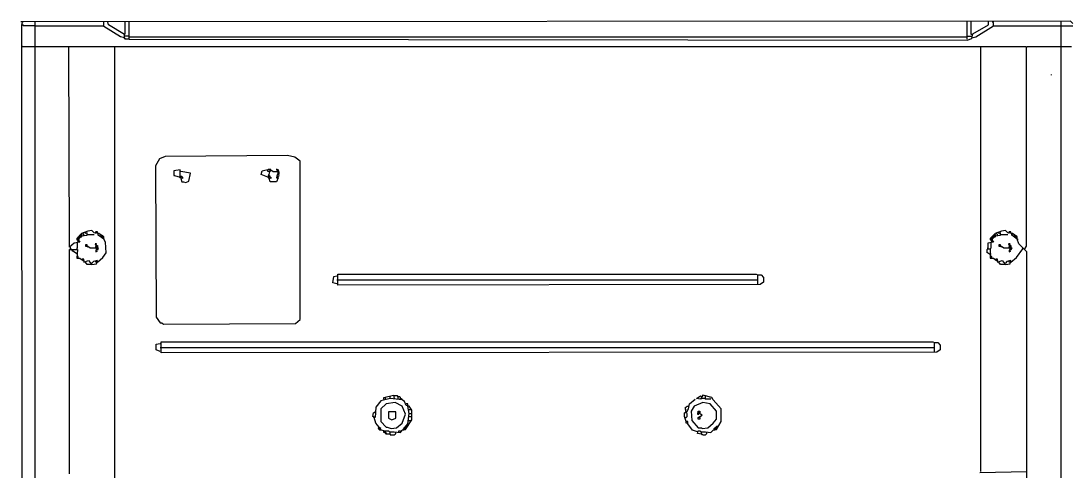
# Model space of a CAD drawing. Extents: x 3792242 to 5145247, y -1546315 to -1031918.
# Drawn here: x 3992519 to 3993451, y -1488191 to -1487791 of the extents above; entities that cross this region are included whole.
import ezdxf

# ---------------------------------------------------------------- set-up
doc = ezdxf.new("R2010")
doc.units = 0
doc.header["$MEASUREMENT"] = 0
doc.layers.add('ZZ-chladenie', color=133, linetype='CONTINUOUS')

msp = doc.modelspace()

# ---------------------------------------------------------------- linework, layer by layer
at = {"layer": 'ZZ-chladenie'}
for p, q in [((3992521.176, -1487791.311), (3992519.057, -1487791.311)), ((3992520.47, -1487792.017), (3992519.763, -1487791.311)), ((3992519.763, -1487794.137), (3992520.47, -1487792.017)), ((3993451.075, -1487790.604), (3992521.176, -1487791.311)), ((3992531.776, -1489480.108), (3992531.776, -1487790.604)), ((3992592.544, -1487791.311), (3992592.544, -1487790.604)), ((3992592.544, -1487795.551), (3992592.544, -1487791.311)), ((3992596.784, -1487794.137), (3992596.077, -1487791.311)), ((3992611.623, -1487801.91), (3992611.623, -1487790.604)), ((3992615.156, -1487806.856), (3992615.156, -1487790.604)), ((3993359.215, -1487806.856), (3993359.215, -1487790.604)), ((3993362.749, -1487802.617), (3993362.749, -1487790.604)), ((3993378.294, -1487791.311), (3993378.294, -1487790.604)), ((3993378.294, -1487794.137), (3993378.294, -1487791.311)), ((3993382.534, -1487792.017), (3993381.827, -1487791.311)), ((3993381.827, -1487791.311), (3993381.827, -1487792.017)), ((3993382.534, -1487794.844), (3993382.534, -1487792.017)), ((3993442.596, -1489480.108), (3993442.596, -1487790.604)), ((3993453.194, -1487792.724), (3993451.075, -1487790.604)), ((3992519.763, -1487811.803), (3992519.763, -1487794.137)), ((3992521.176, -1487794.844), (3992520.47, -1487794.137)), ((3992520.47, -1487794.137), (3992521.176, -1487794.137)), ((3992531.776, -1487794.844), (3992521.176, -1487794.844)), ((3992531.776, -1487794.844), (3992591.838, -1487794.844)), ((3992607.383, -1487804.737), (3992592.544, -1487795.551)), ((3992610.916, -1487802.617), (3992596.784, -1487794.137)), ((3992610.916, -1487802.617), (3992611.623, -1487801.91)), ((3992610.916, -1487806.15), (3992610.916, -1487802.617)), ((3993363.456, -1487802.617), (3993362.749, -1487802.617)), ((3993363.456, -1487806.15), (3993364.162, -1487801.91)), ((3993364.162, -1487801.91), (3993378.294, -1487794.137)), ((3993366.988, -1487804.737), (3993382.534, -1487794.844)), ((3993382.534, -1487794.844), (3993442.596, -1487794.844)), ((3993442.596, -1487794.844), (3993453.194, -1487794.844)), ((3992521.176, -1489479.401), (3992519.763, -1487811.803)), ((3992520.47, -1487813.216), (3992519.763, -1487812.509)), ((3992610.916, -1487805.443), (3992607.383, -1487804.737)), ((3992614.449, -1487804.03), (3992610.916, -1487804.03)), ((3992610.916, -1487805.443), (3992611.623, -1487806.15)), ((3992611.623, -1487806.856), (3992610.916, -1487806.15)), ((3992615.156, -1487806.856), (3992611.623, -1487806.856)), ((3992615.156, -1487804.737), (3992614.449, -1487804.03)), ((3992615.156, -1487804.737), (3993359.215, -1487804.737)), ((3992615.156, -1487806.856), (3993359.215, -1487807.563)), ((3993359.215, -1487804.737), (3993359.922, -1487804.03)), ((3993359.215, -1487807.563), (3993363.456, -1487806.15)), ((3993359.922, -1487804.03), (3993363.456, -1487804.03)), ((3993363.456, -1487805.443), (3993366.988, -1487804.737)), ((3992520.47, -1487813.216), (3992531.776, -1487813.216)), ((3992531.776, -1487813.216), (3992561.454, -1487813.216)), ((3992562.16, -1487991.282), (3992561.454, -1487813.216)), ((3992561.454, -1487813.216), (3992602.437, -1487813.216)), ((3992602.437, -1489380.476), (3992602.437, -1487813.216)), ((3992602.437, -1487813.216), (3993411.505, -1487813.216)), ((3993371.228, -1488190.545), (3993371.228, -1487813.216)), ((3993411.505, -1487813.216), (3993411.505, -1487990.575)), ((3993412.211, -1487813.922), (3993411.505, -1487813.922)), ((3993412.211, -1487813.922), (3993412.918, -1487813.216)), ((3993412.918, -1487813.216), (3993442.596, -1487813.216)), ((3993442.596, -1487813.216), (3993451.781, -1487813.216)), ((3993434.116, -1487838.654), (3993434.116, -1487837.947)), ((3992642.007, -1487912.848), (3992638.474, -1487919.208)), ((3992646.953, -1487910.728), (3992642.007, -1487912.848)), ((3992755.771, -1487910.021), (3992646.953, -1487910.728)), ((3992762.13, -1487911.435), (3992755.771, -1487910.021)), ((3992767.077, -1487914.968), (3992762.13, -1487911.435)), ((3992767.077, -1488055.583), (3992767.077, -1487914.968)), ((3992638.474, -1487919.208), (3992639.181, -1488053.463)), ((3992660.378, -1487922.74), (3992654.726, -1487923.447)), ((3992654.726, -1487923.447), (3992654.726, -1487927.687)), ((3992660.378, -1487929.806), (3992660.378, -1487922.74)), ((3992661.085, -1487924.153), (3992660.378, -1487923.447)), ((3992669.565, -1487925.567), (3992661.085, -1487924.153)), ((3992732.453, -1487926.98), (3992733.16, -1487923.447)), ((3992733.16, -1487923.447), (3992739.519, -1487922.034)), ((3992738.105, -1487922.74), (3992738.812, -1487922.034)), ((3992738.105, -1487924.153), (3992738.105, -1487922.74)), ((3992739.519, -1487924.153), (3992738.105, -1487924.153)), ((3992738.812, -1487922.034), (3992739.519, -1487922.034)), ((3992738.812, -1487929.806), (3992740.226, -1487922.74)), ((3992739.519, -1487922.034), (3992740.933, -1487922.034)), ((3992739.519, -1487924.153), (3992740.226, -1487923.447)), ((3992740.226, -1487922.74), (3992740.933, -1487922.74)), ((3992740.226, -1487923.447), (3992740.933, -1487923.447)), ((3992740.933, -1487922.74), (3992743.052, -1487924.153)), ((3992743.052, -1487924.153), (3992747.999, -1487924.153)), ((3992747.292, -1487922.74), (3992745.878, -1487922.034)), ((3992745.878, -1487922.034), (3992746.585, -1487923.447)), ((3992746.585, -1487923.447), (3992747.999, -1487923.447)), ((3992747.999, -1487923.447), (3992747.292, -1487922.74)), ((3992747.999, -1487924.153), (3992747.999, -1487926.98)), ((3992654.726, -1487927.687), (3992655.433, -1487927.687)), ((3992655.433, -1487927.687), (3992660.378, -1487929.1)), ((3992660.378, -1487929.1), (3992661.085, -1487928.393)), ((3992662.499, -1487930.513), (3992660.378, -1487929.806)), ((3992661.085, -1487928.393), (3992661.792, -1487928.393)), ((3992661.085, -1487930.513), (3992662.499, -1487929.1)), ((3992661.085, -1487930.513), (3992661.792, -1487933.339)), ((3992661.792, -1487928.393), (3992661.792, -1487929.1)), ((3992661.792, -1487933.339), (3992663.205, -1487933.339)), ((3992662.499, -1487929.1), (3992662.499, -1487930.513)), ((3992663.205, -1487933.339), (3992665.325, -1487934.046)), ((3992665.325, -1487934.046), (3992668.151, -1487932.633)), ((3992668.151, -1487932.633), (3992669.565, -1487925.567)), ((3992738.105, -1487929.1), (3992732.453, -1487926.98)), ((3992738.812, -1487926.98), (3992738.105, -1487929.1)), ((3992740.933, -1487930.513), (3992738.812, -1487929.806)), ((3992740.226, -1487928.393), (3992739.519, -1487928.393)), ((3992739.519, -1487928.393), (3992740.226, -1487929.1)), ((3992739.519, -1487930.513), (3992740.933, -1487929.1)), ((3992740.226, -1487933.339), (3992739.519, -1487930.513)), ((3992740.226, -1487929.1), (3992740.226, -1487928.393)), ((3992745.878, -1487933.339), (3992740.226, -1487933.339)), ((3992740.933, -1487929.1), (3992740.933, -1487930.513)), ((3992746.585, -1487926.98), (3992745.878, -1487929.806)), ((3992746.585, -1487928.393), (3992745.878, -1487928.393)), ((3992745.878, -1487929.806), (3992747.292, -1487929.806)), ((3992747.292, -1487929.806), (3992745.878, -1487933.339)), ((3992747.999, -1487926.98), (3992746.585, -1487926.98)), ((3992747.292, -1487926.273), (3992747.292, -1487924.86)), ((3992747.292, -1487924.86), (3992747.999, -1487924.86)), ((3992747.292, -1487926.273), (3992747.999, -1487926.273)), ((3992747.292, -1487928.393), (3992747.999, -1487927.687)), ((3992747.292, -1487929.806), (3992747.292, -1487928.393)), ((3992747.999, -1487928.393), (3992747.292, -1487928.393)), ((3992747.999, -1487927.687), (3992747.999, -1487928.393)), ((3992572.759, -1487979.269), (3992568.519, -1487983.509)), ((3992572.053, -1487980.682), (3992572.053, -1487979.976)), ((3992572.053, -1487979.976), (3992572.759, -1487979.976)), ((3992578.412, -1487977.149), (3992572.759, -1487979.269)), ((3992573.466, -1487980.682), (3992572.759, -1487979.976)), ((3992574.172, -1487979.269), (3992574.172, -1487978.562)), ((3992574.879, -1487979.976), (3992574.172, -1487979.269)), ((3992574.879, -1487981.389), (3992574.879, -1487979.976)), ((3992576.292, -1487979.269), (3992576.292, -1487977.856)), ((3992577.706, -1487978.562), (3992576.292, -1487979.269)), ((3992577.706, -1487980.682), (3992577.706, -1487978.562)), ((3992577.706, -1487979.976), (3992584.065, -1487979.976)), ((3992581.945, -1487976.443), (3992578.412, -1487977.149)), ((3992584.065, -1487978.562), (3992581.945, -1487976.443)), ((3992588.305, -1487979.269), (3992584.065, -1487978.562)), ((3992585.478, -1487977.856), (3992584.772, -1487978.562)), ((3992584.772, -1487978.562), (3992585.478, -1487978.562)), ((3992586.891, -1487977.856), (3992585.478, -1487977.856)), ((3992586.891, -1487979.269), (3992586.891, -1487977.856)), ((3992587.598, -1487980.682), (3992587.598, -1487979.269)), ((3992592.544, -1487982.096), (3992588.305, -1487979.269)), ((3992589.011, -1487979.976), (3992589.011, -1487979.269)), ((3993383.947, -1487979.269), (3993379.707, -1487983.509)), ((3993383.24, -1487980.682), (3993383.24, -1487979.976)), ((3993383.24, -1487979.976), (3993383.947, -1487979.976)), ((3993389.6, -1487977.149), (3993383.947, -1487979.269)), ((3993384.654, -1487980.682), (3993383.947, -1487979.976)), ((3993385.36, -1487979.269), (3993385.36, -1487978.562)), ((3993386.067, -1487979.976), (3993385.36, -1487979.269)), ((3993386.067, -1487981.389), (3993386.067, -1487979.976)), ((3993387.48, -1487979.269), (3993387.48, -1487977.856)), ((3993388.893, -1487978.562), (3993387.48, -1487979.269)), ((3993388.893, -1487980.682), (3993388.893, -1487978.562)), ((3993388.893, -1487979.976), (3993395.253, -1487979.976)), ((3993393.133, -1487976.443), (3993389.6, -1487977.149)), ((3993395.253, -1487978.562), (3993393.133, -1487976.443)), ((3993399.492, -1487979.269), (3993395.253, -1487978.562)), ((3993396.666, -1487977.856), (3993395.959, -1487978.562)), ((3993395.959, -1487978.562), (3993396.666, -1487978.562)), ((3993398.079, -1487977.856), (3993396.666, -1487977.856)), ((3993398.079, -1487979.269), (3993398.079, -1487977.856)), ((3993398.785, -1487980.682), (3993398.785, -1487979.269)), ((3993403.732, -1487982.096), (3993399.492, -1487979.269)), ((3993400.199, -1487979.976), (3993400.199, -1487979.269)), ((3992566.399, -1487987.748), (3992562.16, -1487991.282)), ((3992571.346, -1487987.042), (3992566.399, -1487987.748)), ((3992568.519, -1487983.509), (3992568.519, -1487984.922)), ((3992568.519, -1487984.922), (3992569.933, -1487984.922)), ((3992569.226, -1487983.509), (3992569.933, -1487982.802)), ((3992569.933, -1487984.215), (3992569.226, -1487983.509)), ((3992569.226, -1487987.042), (3992569.933, -1487986.335)), ((3992569.226, -1487991.988), (3992569.226, -1487987.042)), ((3992569.933, -1487984.922), (3992572.759, -1487981.389)), ((3992569.933, -1487982.802), (3992569.933, -1487982.096)), ((3992569.933, -1487982.096), (3992570.64, -1487982.096)), ((3992569.933, -1487984.922), (3992570.64, -1487984.215)), ((3992569.933, -1487986.335), (3992569.933, -1487984.922)), ((3992569.933, -1487984.922), (3992571.346, -1487987.042)), ((3992570.64, -1487982.096), (3992571.346, -1487981.389)), ((3992570.64, -1487983.509), (3992571.346, -1487982.802)), ((3992570.64, -1487984.215), (3992570.64, -1487983.509)), ((3992571.346, -1487981.389), (3992572.053, -1487980.682)), ((3992571.346, -1487982.802), (3992572.053, -1487982.096)), ((3992572.053, -1487982.096), (3992572.759, -1487982.096)), ((3992572.759, -1487981.389), (3992573.466, -1487980.682)), ((3992572.759, -1487981.389), (3992577.706, -1487980.682)), ((3992572.759, -1487982.096), (3992573.466, -1487981.389)), ((3992577.706, -1487989.162), (3992576.292, -1487989.162)), ((3992576.292, -1487989.162), (3992576.292, -1487990.575)), ((3992577.706, -1487990.575), (3992577.706, -1487989.162)), ((3992586.185, -1487988.455), (3992584.772, -1487988.455)), ((3992584.772, -1487988.455), (3992585.478, -1487989.869)), ((3992585.478, -1487991.282), (3992586.185, -1487988.455)), ((3992592.544, -1487984.215), (3992587.598, -1487980.682)), ((3992589.718, -1487981.389), (3992590.424, -1487980.682)), ((3992590.424, -1487982.096), (3992589.718, -1487981.389)), ((3992590.424, -1487980.682), (3992591.131, -1487981.389)), ((3992590.424, -1487982.802), (3992590.424, -1487982.096)), ((3992591.131, -1487982.802), (3992590.424, -1487982.802)), ((3992591.838, -1487981.389), (3992591.131, -1487981.389)), ((3992591.838, -1487982.096), (3992591.838, -1487981.389)), ((3992592.544, -1487982.802), (3992591.838, -1487982.096)), ((3992591.838, -1487983.509), (3992592.544, -1487982.802)), ((3992592.544, -1487984.215), (3992591.838, -1487983.509)), ((3992592.544, -1487984.215), (3992592.544, -1487982.096)), ((3992592.544, -1487984.215), (3992593.251, -1487984.215)), ((3992593.958, -1487987.042), (3992592.544, -1487984.215)), ((3992594.664, -1487996.228), (3992593.958, -1487987.042)), ((3993382.534, -1487987.042), (3993377.588, -1487987.748)), ((3993377.588, -1487987.748), (3993377.588, -1487992.695)), ((3993379.707, -1487983.509), (3993379.707, -1487984.922)), ((3993379.707, -1487984.922), (3993381.121, -1487984.922)), ((3993380.414, -1487983.509), (3993381.121, -1487982.802)), ((3993381.121, -1487984.215), (3993380.414, -1487983.509)), ((3993380.414, -1487987.042), (3993381.121, -1487986.335)), ((3993380.414, -1487991.988), (3993380.414, -1487987.042)), ((3993381.121, -1487984.922), (3993383.947, -1487981.389)), ((3993381.121, -1487982.802), (3993381.121, -1487982.096)), ((3993381.121, -1487982.096), (3993381.827, -1487982.096)), ((3993381.121, -1487984.922), (3993381.827, -1487984.215)), ((3993381.121, -1487986.335), (3993381.121, -1487984.922)), ((3993381.121, -1487984.922), (3993382.534, -1487987.042)), ((3993381.827, -1487982.096), (3993382.534, -1487981.389)), ((3993381.827, -1487983.509), (3993382.534, -1487982.802)), ((3993381.827, -1487984.215), (3993381.827, -1487983.509)), ((3993382.534, -1487981.389), (3993383.24, -1487980.682)), ((3993382.534, -1487982.802), (3993383.24, -1487982.096)), ((3993383.24, -1487982.096), (3993383.947, -1487982.096)), ((3993383.947, -1487981.389), (3993384.654, -1487980.682)), ((3993383.947, -1487981.389), (3993388.893, -1487980.682)), ((3993383.947, -1487982.096), (3993384.654, -1487981.389)), ((3993388.893, -1487989.162), (3993387.48, -1487989.162)), ((3993387.48, -1487989.162), (3993387.48, -1487990.575)), ((3993388.893, -1487990.575), (3993388.893, -1487989.162)), ((3993397.372, -1487988.455), (3993395.959, -1487988.455)), ((3993395.959, -1487988.455), (3993396.666, -1487989.869)), ((3993396.666, -1487991.282), (3993397.372, -1487988.455)), ((3993403.732, -1487984.215), (3993398.785, -1487980.682)), ((3993400.906, -1487981.389), (3993401.613, -1487980.682)), ((3993401.613, -1487982.096), (3993400.906, -1487981.389)), ((3993401.613, -1487980.682), (3993402.319, -1487981.389)), ((3993401.613, -1487982.802), (3993401.613, -1487982.096)), ((3993402.319, -1487982.802), (3993401.613, -1487982.802)), ((3993403.026, -1487981.389), (3993402.319, -1487981.389)), ((3993403.026, -1487982.096), (3993403.026, -1487981.389)), ((3993403.732, -1487982.802), (3993403.026, -1487982.096)), ((3993403.026, -1487983.509), (3993403.732, -1487982.802)), ((3993403.732, -1487984.215), (3993403.026, -1487983.509)), ((3993403.732, -1487984.215), (3993403.732, -1487982.096)), ((3993403.732, -1487984.215), (3993404.439, -1487984.215)), ((3993405.145, -1487988.455), (3993403.732, -1487984.215)), ((3993412.211, -1487995.521), (3993405.145, -1487988.455)), ((3992562.16, -1488192.665), (3992562.16, -1487993.401)), ((3992562.16, -1487993.401), (3992569.226, -1487993.401)), ((3992562.867, -1487992.695), (3992562.867, -1487991.282)), ((3992564.986, -1487994.814), (3992563.573, -1487992.695)), ((3992569.226, -1487997.641), (3992564.986, -1487994.814)), ((3992568.519, -1487992.695), (3992569.226, -1487991.988)), ((3992569.226, -1487993.401), (3992568.519, -1488001.174)), ((3992576.292, -1487990.575), (3992578.412, -1487990.575)), ((3992577.706, -1487990.575), (3992578.412, -1487991.282)), ((3992578.412, -1487990.575), (3992580.532, -1487991.988)), ((3992580.532, -1487991.988), (3992587.598, -1487991.988)), ((3992585.478, -1487989.869), (3992586.891, -1487989.869)), ((3992586.891, -1487991.282), (3992585.478, -1487991.282)), ((3992586.891, -1487994.108), (3992585.478, -1487994.108)), ((3992585.478, -1487994.108), (3992585.478, -1487995.521)), ((3992585.478, -1487995.521), (3992586.891, -1487994.814)), ((3992586.185, -1487993.401), (3992586.185, -1487992.695)), ((3992586.185, -1487992.695), (3992586.891, -1487993.401)), ((3992586.891, -1487993.401), (3992586.185, -1487993.401)), ((3992586.891, -1487989.869), (3992586.891, -1487991.282)), ((3992587.598, -1487991.988), (3992586.891, -1487994.108)), ((3992591.838, -1488000.467), (3992594.664, -1487996.228)), ((3993376.881, -1487993.401), (3993377.588, -1487992.695)), ((3993376.881, -1487996.228), (3993376.881, -1487993.401)), ((3993377.588, -1487996.228), (3993376.881, -1487996.228)), ((3993377.588, -1487992.695), (3993377.588, -1487991.988)), ((3993377.588, -1487992.695), (3993379.707, -1487992.695)), ((3993378.294, -1487996.935), (3993377.588, -1487996.228)), ((3993379.001, -1487997.641), (3993378.294, -1487996.935)), ((3993380.414, -1487997.641), (3993379.001, -1487997.641)), ((3993379.707, -1487992.695), (3993380.414, -1487991.988)), ((3993379.707, -1487992.695), (3993379.707, -1488001.174)), ((3993387.48, -1487990.575), (3993389.6, -1487990.575)), ((3993388.893, -1487990.575), (3993389.6, -1487991.282)), ((3993389.6, -1487990.575), (3993391.72, -1487991.988)), ((3993391.72, -1487991.988), (3993398.785, -1487991.988)), ((3993396.666, -1487989.869), (3993398.079, -1487989.869)), ((3993398.079, -1487991.282), (3993396.666, -1487991.282)), ((3993398.079, -1487994.108), (3993396.666, -1487994.108)), ((3993396.666, -1487994.108), (3993396.666, -1487995.521)), ((3993396.666, -1487995.521), (3993398.079, -1487994.814)), ((3993397.372, -1487993.401), (3993397.372, -1487992.695)), ((3993397.372, -1487992.695), (3993398.079, -1487993.401)), ((3993398.079, -1487993.401), (3993397.372, -1487993.401)), ((3993398.079, -1487989.869), (3993398.079, -1487991.282)), ((3993398.785, -1487991.988), (3993398.079, -1487994.108)), ((3993403.026, -1488000.467), (3993408.679, -1487992.695)), ((3993408.679, -1487992.695), (3993408.679, -1487991.988)), ((3993411.505, -1487990.575), (3993410.092, -1487992.695)), ((3993412.918, -1489480.108), (3993412.211, -1487995.521)), ((3992569.226, -1487999.761), (3992568.519, -1487999.761)), ((3992568.519, -1488001.174), (3992571.346, -1488001.174)), ((3992569.933, -1487999.761), (3992569.226, -1487999.761)), ((3992569.933, -1488001.174), (3992569.933, -1487999.761)), ((3992571.346, -1488001.174), (3992574.172, -1488003.294)), ((3992574.879, -1488001.88), (3992573.466, -1488001.88)), ((3992573.466, -1488001.88), (3992573.466, -1488002.587)), ((3992573.466, -1488002.587), (3992573.466, -1488003.294)), ((3992574.172, -1488003.294), (3992574.879, -1488003.294)), ((3992574.879, -1488003.294), (3992574.879, -1488001.88)), ((3992574.879, -1488003.294), (3992574.879, -1488004.707)), ((3992574.879, -1488004.707), (3992579.119, -1488003.294)), ((3992577.706, -1488006.827), (3992576.292, -1488004.707)), ((3992581.945, -1488006.827), (3992577.706, -1488006.827)), ((3992579.119, -1488003.294), (3992581.945, -1488006.827)), ((3992583.358, -1488004), (3992581.945, -1488005.414)), ((3992581.945, -1488006.827), (3992586.185, -1488006.12)), ((3992586.891, -1488003.294), (3992583.358, -1488004)), ((3992585.478, -1488004.707), (3992585.478, -1488003.294)), ((3992586.891, -1488004.707), (3992585.478, -1488004.707)), ((3992586.185, -1488006.12), (3992586.891, -1488003.294)), ((3992586.891, -1488004.707), (3992591.838, -1488000.467)), ((3993380.414, -1487999.761), (3993379.707, -1487999.761)), ((3993379.707, -1488001.174), (3993382.534, -1488001.174)), ((3993381.121, -1487999.761), (3993380.414, -1487999.761)), ((3993381.121, -1488001.174), (3993381.121, -1487999.761)), ((3993382.534, -1488001.174), (3993385.36, -1488003.294)), ((3993386.067, -1488001.88), (3993384.654, -1488001.88)), ((3993384.654, -1488001.88), (3993384.654, -1488002.587)), ((3993384.654, -1488002.587), (3993384.654, -1488003.294)), ((3993385.36, -1488003.294), (3993386.067, -1488003.294)), ((3993386.067, -1488003.294), (3993386.067, -1488001.88)), ((3993386.067, -1488003.294), (3993386.067, -1488004.707)), ((3993386.067, -1488004.707), (3993390.306, -1488003.294)), ((3993388.893, -1488006.827), (3993387.48, -1488004.707)), ((3993393.133, -1488006.827), (3993388.893, -1488006.827)), ((3993390.306, -1488003.294), (3993393.133, -1488006.827)), ((3993394.546, -1488004), (3993393.133, -1488005.414)), ((3993393.133, -1488006.827), (3993397.372, -1488006.12)), ((3993398.079, -1488003.294), (3993394.546, -1488004)), ((3993396.666, -1488004.707), (3993396.666, -1488003.294)), ((3993398.079, -1488004.707), (3993396.666, -1488004.707)), ((3993397.372, -1488006.12), (3993398.079, -1488003.294)), ((3993398.079, -1488004.707), (3993403.026, -1488000.467)), ((3992796.048, -1488023.079), (3992796.755, -1488017.426)), ((3992796.755, -1488017.426), (3992799.581, -1488016.719)), ((3992799.581, -1488016.719), (3992800.287, -1488016.719)), ((3992800.287, -1488025.198), (3992800.287, -1488015.306)), ((3992800.287, -1488015.306), (3993171.964, -1488015.306)), ((3993171.964, -1488015.306), (3993173.377, -1488016.013)), ((3993173.377, -1488024.492), (3993173.377, -1488016.013)), ((3993173.377, -1488016.013), (3993176.204, -1488016.013)), ((3993176.204, -1488016.013), (3993178.324, -1488018.132)), ((3992799.581, -1488023.785), (3992796.048, -1488023.079)), ((3992799.581, -1488020.253), (3993173.377, -1488020.253)), ((3993175.497, -1488024.492), (3992800.287, -1488025.198)), ((3993178.324, -1488022.372), (3993175.497, -1488024.492)), ((3993178.324, -1488018.132), (3993178.324, -1488022.372)), ((3992639.181, -1488053.463), (3992642.713, -1488058.409)), ((3992642.713, -1488058.409), (3992644.126, -1488058.409)), ((3992644.126, -1488058.409), (3992645.54, -1488059.823)), ((3992645.54, -1488059.823), (3992762.837, -1488059.116)), ((3992762.837, -1488059.116), (3992767.077, -1488055.583)), ((3992639.181, -1488077.488), (3992642.713, -1488076.781)), ((3992639.181, -1488082.434), (3992639.181, -1488077.488)), ((3992642.713, -1488083.848), (3992639.181, -1488082.434)), ((3992642.713, -1488076.781), (3992643.42, -1488076.781)), ((3992642.713, -1488080.314), (3993330.245, -1488080.314)), ((3992643.42, -1488085.261), (3992643.42, -1488075.368)), ((3992643.42, -1488075.368), (3993328.831, -1488075.368)), ((3993328.831, -1488075.368), (3993330.245, -1488076.075)), ((3993330.245, -1488084.554), (3993330.245, -1488076.075)), ((3993330.245, -1488076.075), (3993333.071, -1488076.075)), ((3993335.191, -1488082.434), (3993332.365, -1488084.554)), ((3993333.071, -1488076.075), (3993335.191, -1488078.194)), ((3993335.191, -1488078.194), (3993335.191, -1488082.434)), ((3993332.365, -1488084.554), (3992643.42, -1488085.261)), ((3992838.444, -1488127.657), (3992834.205, -1488133.31)), ((3992846.923, -1488125.537), (3992838.444, -1488127.657)), ((3992841.271, -1488124.831), (3992849.75, -1488122.711)), ((3992841.271, -1488126.244), (3992841.271, -1488124.831)), ((3992842.684, -1488126.244), (3992842.684, -1488124.831)), ((3992851.163, -1488129.071), (3992843.391, -1488130.484)), ((3992846.923, -1488125.537), (3992846.923, -1488123.418)), ((3992857.523, -1488126.95), (3992846.923, -1488125.537)), ((3992849.75, -1488122.711), (3992850.457, -1488125.537)), ((3992853.283, -1488123.418), (3992850.457, -1488123.418)), ((3992857.523, -1488132.603), (3992851.163, -1488129.071)), ((3992853.99, -1488124.124), (3992853.283, -1488123.418)), ((3992855.403, -1488124.124), (3992853.99, -1488124.124)), ((3992853.99, -1488126.244), (3992853.99, -1488124.124)), ((3992856.11, -1488124.831), (3992855.403, -1488124.124)), ((3992855.403, -1488126.244), (3992856.11, -1488125.537)), ((3992855.403, -1488126.95), (3992855.403, -1488126.244)), ((3992856.11, -1488125.537), (3992856.11, -1488124.831)), ((3992856.11, -1488125.537), (3992856.816, -1488125.537)), ((3992856.816, -1488125.537), (3992856.816, -1488126.95)), ((3992859.643, -1488128.364), (3992857.523, -1488126.95)), ((3992861.056, -1488131.897), (3992859.643, -1488128.364)), ((3993112.609, -1488130.484), (3993117.555, -1488126.244)), ((3993124.621, -1488129.071), (3993116.849, -1488132.603)), ((3993118.968, -1488125.537), (3993122.502, -1488123.418)), ((3993122.502, -1488126.244), (3993118.968, -1488125.537)), ((3993124.621, -1488122.711), (3993122.502, -1488126.244)), ((3993122.502, -1488123.418), (3993123.208, -1488124.124)), ((3993126.034, -1488125.537), (3993123.208, -1488125.537)), ((3993132.394, -1488124.831), (3993124.621, -1488122.711)), ((3993130.981, -1488130.484), (3993124.621, -1488129.071)), ((3993126.741, -1488126.244), (3993126.034, -1488125.537)), ((3993126.741, -1488125.537), (3993126.741, -1488123.418)), ((3993131.687, -1488126.244), (3993126.741, -1488126.244)), ((3993130.981, -1488124.831), (3993130.981, -1488124.124)), ((3993130.981, -1488126.244), (3993130.981, -1488125.537)), ((3993130.981, -1488125.537), (3993131.687, -1488126.244)), ((3993133.807, -1488126.95), (3993132.394, -1488124.831)), ((3993140.873, -1488134.723), (3993133.807, -1488126.95)), ((3992831.378, -1488141.789), (3992832.085, -1488138.256)), ((3992832.085, -1488138.256), (3992833.498, -1488137.55)), ((3992834.205, -1488133.31), (3992833.498, -1488142.496)), ((3992843.391, -1488130.484), (3992838.444, -1488134.723)), ((3992838.444, -1488134.723), (3992838.444, -1488146.029)), ((3992851.87, -1488137.55), (3992845.51, -1488137.55)), ((3992845.51, -1488137.55), (3992845.51, -1488143.202)), ((3992851.87, -1488143.202), (3992851.87, -1488137.55)), ((3992860.349, -1488139.67), (3992857.523, -1488132.603)), ((3992862.469, -1488130.484), (3992861.056, -1488130.484)), ((3992863.882, -1488132.603), (3992861.056, -1488131.897)), ((3992862.469, -1488132.603), (3992862.469, -1488130.484)), ((3992863.882, -1488138.963), (3992862.469, -1488132.603)), ((3992863.176, -1488135.43), (3992862.469, -1488135.43)), ((3992863.176, -1488135.43), (3992865.296, -1488135.43)), ((3992866.002, -1488136.136), (3992863.882, -1488132.603)), ((3992866.002, -1488144.616), (3992866.002, -1488136.136)), ((3993108.369, -1488138.256), (3993110.489, -1488136.843)), ((3993108.369, -1488141.789), (3993108.369, -1488138.256)), ((3993109.076, -1488135.43), (3993109.076, -1488133.31)), ((3993109.076, -1488133.31), (3993109.782, -1488133.31)), ((3993109.076, -1488135.43), (3993109.782, -1488135.43)), ((3993109.782, -1488135.43), (3993109.076, -1488136.136)), ((3993109.076, -1488136.136), (3993109.076, -1488136.843)), ((3993109.076, -1488136.843), (3993109.782, -1488136.843)), ((3993109.782, -1488133.31), (3993110.489, -1488132.603)), ((3993110.489, -1488138.963), (3993109.782, -1488138.256)), ((3993110.489, -1488132.603), (3993111.902, -1488132.603)), ((3993110.489, -1488136.843), (3993111.902, -1488134.723)), ((3993111.902, -1488134.723), (3993112.609, -1488130.484)), ((3993116.849, -1488132.603), (3993114.022, -1488136.843)), ((3993114.022, -1488136.843), (3993114.729, -1488145.323)), ((3993120.382, -1488138.256), (3993119.675, -1488138.256)), ((3993119.675, -1488138.256), (3993119.675, -1488139.67)), ((3993120.382, -1488138.256), (3993120.382, -1488136.843)), ((3993120.382, -1488136.843), (3993121.795, -1488136.843)), ((3993123.915, -1488140.376), (3993120.382, -1488138.256)), ((3993121.795, -1488138.256), (3993120.382, -1488138.256)), ((3993121.795, -1488136.843), (3993121.795, -1488138.256)), ((3993136.634, -1488136.843), (3993130.981, -1488130.484)), ((3993136.634, -1488143.909), (3993136.634, -1488136.843)), ((3993140.873, -1488146.029), (3993140.873, -1488134.723)), ((3992833.498, -1488142.496), (3992831.378, -1488141.789)), ((3992832.791, -1488142.496), (3992832.085, -1488141.789)), ((3992834.205, -1488147.442), (3992832.791, -1488142.496)), ((3992837.031, -1488150.975), (3992834.205, -1488147.442)), ((3992838.444, -1488146.029), (3992843.391, -1488150.975)), ((3992845.51, -1488143.202), (3992848.337, -1488144.616)), ((3992848.337, -1488144.616), (3992851.87, -1488143.202)), ((3992852.577, -1488151.682), (3992857.523, -1488147.442)), ((3992857.523, -1488147.442), (3992860.349, -1488139.67)), ((3992859.643, -1488151.682), (3992862.469, -1488148.149)), ((3992860.349, -1488153.095), (3992866.002, -1488144.616)), ((3992861.762, -1488148.855), (3992862.469, -1488148.149)), ((3992862.469, -1488148.149), (3992863.882, -1488138.963)), ((3992863.882, -1488138.963), (3992863.176, -1488138.963)), ((3992863.176, -1488145.323), (3992865.296, -1488145.323)), ((3992863.882, -1488138.963), (3992866.002, -1488138.963)), ((3992863.882, -1488141.789), (3992866.002, -1488141.789)), ((3993109.782, -1488146.029), (3993108.369, -1488141.789)), ((3993109.076, -1488142.496), (3993108.369, -1488142.496)), ((3993109.076, -1488142.496), (3993109.782, -1488142.496)), ((3993109.782, -1488142.496), (3993110.489, -1488141.789)), ((3993109.782, -1488147.442), (3993109.782, -1488146.029)), ((3993111.195, -1488146.029), (3993109.782, -1488146.029)), ((3993111.195, -1488147.442), (3993109.782, -1488147.442)), ((3993110.489, -1488141.789), (3993110.489, -1488138.963)), ((3993111.195, -1488148.149), (3993111.195, -1488146.029)), ((3993115.435, -1488153.802), (3993111.195, -1488148.149)), ((3993114.729, -1488145.323), (3993120.382, -1488151.682)), ((3993119.675, -1488139.67), (3993121.088, -1488139.67)), ((3993120.382, -1488142.496), (3993123.915, -1488140.376)), ((3993120.382, -1488143.909), (3993120.382, -1488142.496)), ((3993121.795, -1488143.909), (3993120.382, -1488143.909)), ((3993121.795, -1488142.496), (3993121.795, -1488143.909)), ((3993128.861, -1488151.682), (3993133.807, -1488147.442)), ((3993133.807, -1488147.442), (3993136.634, -1488143.909)), ((3993136.634, -1488153.095), (3993140.873, -1488146.029)), ((3992837.031, -1488152.389), (3992836.325, -1488151.682)), ((3992836.325, -1488151.682), (3992836.325, -1488152.389)), ((3992836.325, -1488152.389), (3992837.031, -1488152.389)), ((3992839.151, -1488153.802), (3992837.031, -1488150.975)), ((3992837.031, -1488152.389), (3992837.738, -1488153.095)), ((3992837.031, -1488153.095), (3992837.031, -1488152.389)), ((3992837.738, -1488153.802), (3992837.031, -1488153.095)), ((3992837.738, -1488151.682), (3992837.738, -1488150.975)), ((3992838.444, -1488152.389), (3992837.738, -1488151.682)), ((3992837.738, -1488153.095), (3992838.444, -1488152.389)), ((3992837.738, -1488153.095), (3992838.444, -1488152.389)), ((3992839.151, -1488153.802), (3992837.738, -1488153.802)), ((3992841.271, -1488154.508), (3992839.151, -1488153.802)), ((3992841.271, -1488155.921), (3992841.271, -1488154.508)), ((3992841.271, -1488154.508), (3992842.684, -1488154.508)), ((3992842.684, -1488155.921), (3992841.271, -1488155.921)), ((3992842.684, -1488156.628), (3992842.684, -1488154.508)), ((3992842.684, -1488154.508), (3992845.51, -1488154.508)), ((3992842.684, -1488155.921), (3992843.391, -1488156.628)), ((3992843.391, -1488157.334), (3992842.684, -1488156.628)), ((3992843.391, -1488150.975), (3992844.097, -1488150.975)), ((3992846.923, -1488157.334), (3992843.391, -1488157.334)), ((3992844.097, -1488150.975), (3992847.63, -1488152.389)), ((3992845.51, -1488154.508), (3992846.217, -1488155.215)), ((3992846.217, -1488155.215), (3992846.923, -1488155.215)), ((3992846.923, -1488157.334), (3992846.923, -1488155.215)), ((3992846.923, -1488155.215), (3992850.457, -1488155.215)), ((3992846.923, -1488157.334), (3992846.923, -1488158.041)), ((3992847.63, -1488152.389), (3992852.577, -1488151.682)), ((3992850.457, -1488155.215), (3992856.11, -1488155.921)), ((3992850.457, -1488158.041), (3992851.163, -1488157.334)), ((3992851.163, -1488157.334), (3992851.87, -1488156.628)), ((3992851.87, -1488156.628), (3992851.87, -1488155.921)), ((3992854.696, -1488155.921), (3992854.696, -1488154.508)), ((3992854.696, -1488154.508), (3992856.11, -1488154.508)), ((3992856.11, -1488155.921), (3992857.523, -1488153.802)), ((3992857.523, -1488153.802), (3992860.349, -1488153.095)), ((3992858.23, -1488153.802), (3992859.643, -1488151.682)), ((3992858.936, -1488152.389), (3992859.643, -1488151.682)), ((3992858.936, -1488152.389), (3992859.643, -1488153.095)), ((3992859.643, -1488153.095), (3992858.936, -1488152.389)), ((3992859.643, -1488151.682), (3992859.643, -1488150.975)), ((3992859.643, -1488150.975), (3992860.349, -1488150.975)), ((3992859.643, -1488153.095), (3992860.349, -1488152.389)), ((3992860.349, -1488150.975), (3992861.056, -1488150.268)), ((3992860.349, -1488152.389), (3992861.056, -1488152.389)), ((3992861.056, -1488150.268), (3992861.762, -1488150.268)), ((3992861.056, -1488152.389), (3992861.056, -1488151.682)), ((3992862.469, -1488149.562), (3992861.762, -1488148.855)), ((3992861.762, -1488150.268), (3992862.469, -1488150.268)), ((3992862.469, -1488150.268), (3992862.469, -1488149.562)), ((3993119.675, -1488155.215), (3993115.435, -1488153.802)), ((3993119.675, -1488156.628), (3993120.382, -1488154.508)), ((3993123.208, -1488157.334), (3993119.675, -1488156.628)), ((3993120.382, -1488151.682), (3993123.208, -1488151.682)), ((3993120.382, -1488154.508), (3993121.795, -1488154.508)), ((3993121.795, -1488154.508), (3993123.208, -1488155.215)), ((3993123.208, -1488151.682), (3993123.915, -1488152.389)), ((3993123.208, -1488157.334), (3993123.208, -1488155.215)), ((3993123.208, -1488155.215), (3993126.741, -1488155.215)), ((3993123.208, -1488157.334), (3993123.915, -1488158.041)), ((3993123.208, -1488157.334), (3993123.915, -1488157.334)), ((3993123.915, -1488152.389), (3993128.861, -1488151.682)), ((3993123.915, -1488157.334), (3993124.621, -1488158.041)), ((3993126.741, -1488155.215), (3993131.687, -1488155.921)), ((3993126.741, -1488158.041), (3993127.448, -1488157.334)), ((3993127.448, -1488157.334), (3993128.154, -1488156.628)), ((3993128.154, -1488156.628), (3993128.154, -1488155.921)), ((3993131.687, -1488155.921), (3993133.807, -1488153.802)), ((3993133.807, -1488153.802), (3993136.634, -1488153.095)), ((3993134.513, -1488152.389), (3993135.22, -1488151.682)), ((3993134.513, -1488153.802), (3993134.513, -1488152.389)), ((3993135.22, -1488152.389), (3993135.927, -1488151.682)), ((3993135.22, -1488151.682), (3993135.927, -1488151.682)), ((3993135.22, -1488152.389), (3993135.927, -1488153.095)), ((3993135.927, -1488153.095), (3993135.22, -1488152.389)), ((3993135.927, -1488151.682), (3993135.927, -1488150.975)), ((3993135.927, -1488150.975), (3993136.634, -1488150.975)), ((3993135.927, -1488151.682), (3993136.634, -1488150.975)), ((3993135.927, -1488153.095), (3993136.634, -1488152.389)), ((3993136.634, -1488150.975), (3993136.634, -1488150.268)), ((3993136.634, -1488150.268), (3993138.047, -1488150.268)), ((3993136.634, -1488152.389), (3993137.341, -1488152.389)), ((3993137.341, -1488152.389), (3993137.341, -1488151.682)), ((3993138.047, -1488150.268), (3993138.754, -1488149.562)), ((3992846.923, -1488158.041), (3992850.457, -1488158.041)), ((3993124.621, -1488158.041), (3993126.741, -1488158.041)), ((3993370.522, -1488191.252), (3993412.211, -1488190.545))]:
    msp.add_line(p, q, dxfattribs=at)

doc.saveas('drawing.dxf')
